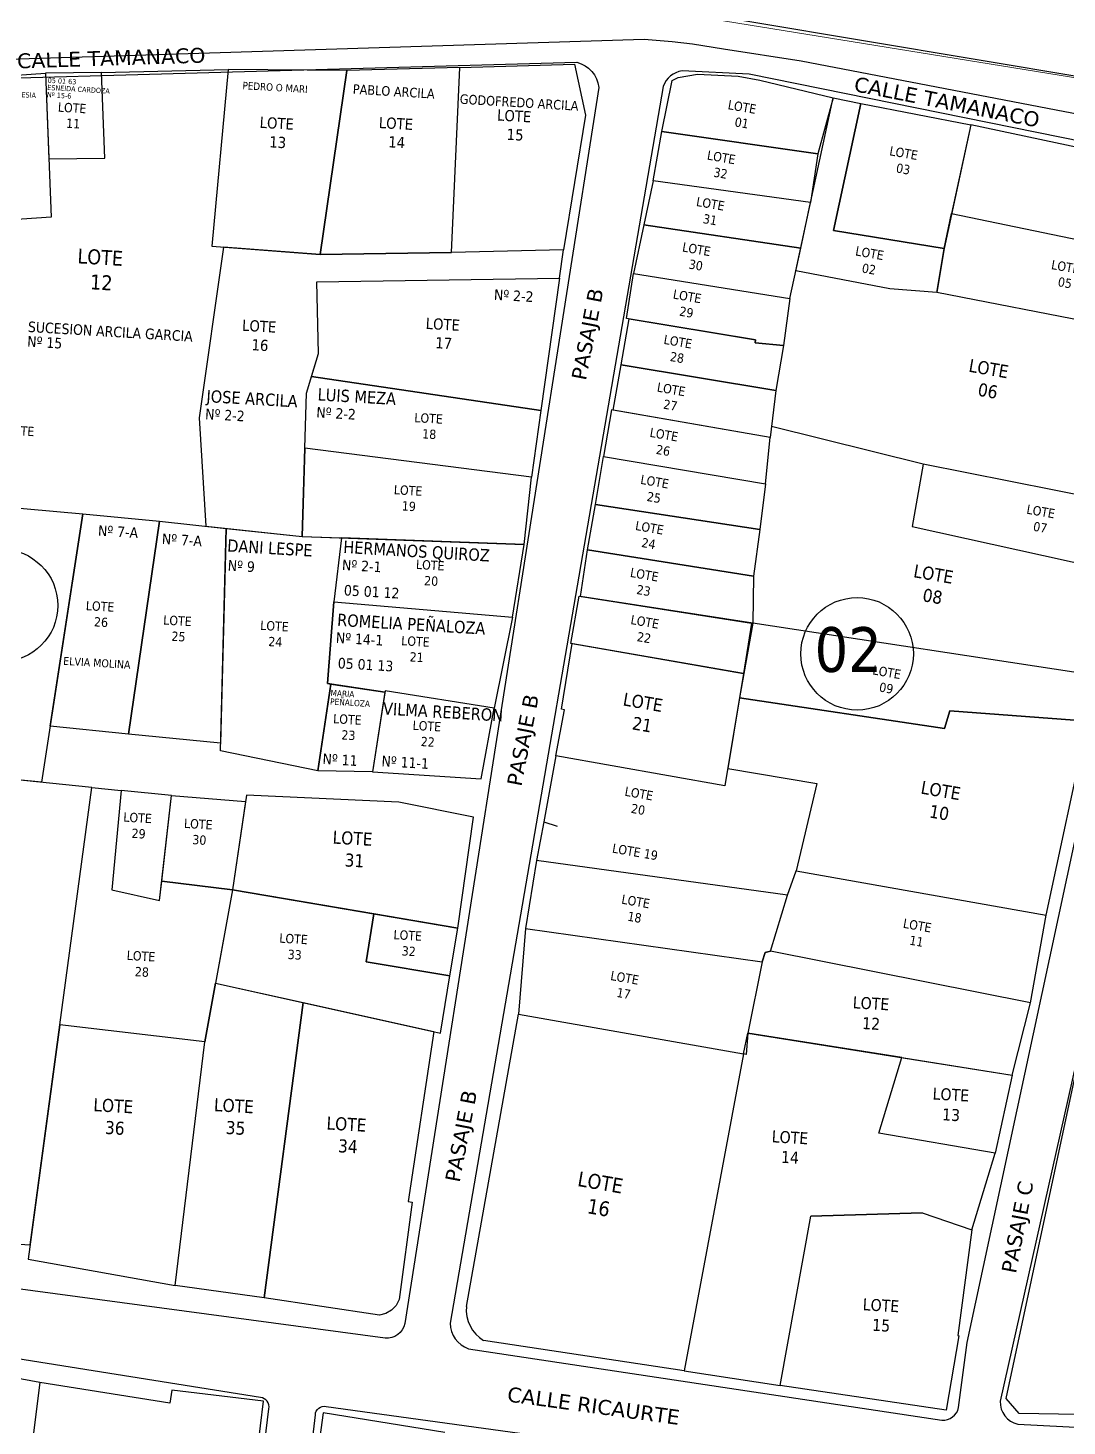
# Model space of a CAD drawing. Header units: metres. Extents: x 2 to 659295185, y -28 to 1124222152.
# Drawn here: x 660059.3 to 660198.5, y 1124897.9 to 1125085.3 of the extents above; entities that cross this region are included whole.
import ezdxf

# ---------------------------------------------------------------- set-up
doc = ezdxf.new("R2010")
doc.units = ezdxf.units.M
doc.header["$MEASUREMENT"] = 0
for name, color, linetype in [('CALLES', 1, 'CONTINUOUS'), ('MANZANA', 30, 'CONTINUOUS'), ('Numero de manzana', 6, 'CONTINUOUS'), ('PARCELA SL', 1, 'CONTINUOUS'), ('Parcelas', 140, 'CONTINUOUS'), ('texto', 255, 'CONTINUOUS')]:
    doc.layers.add(name, color=color, linetype=linetype)
doc.layers.add('GL_LIN', color=5, linetype='CONTINUOUS', lineweight=30)
doc.styles.add('ROMAN', font='verdana.ttf')
doc.styles.get("Standard").update_dxf_attribs({"font": 'tahoma.ttf'})

msp = doc.modelspace()

# ---------------------------------------------------------------- linework, layer by layer
at = {"layer": 'GL_LIN'}
msp.add_lwpolyline([(660435.0624, 1125033.3401), (660393.2461, 1125035.4836), (660376.3098, 1125038.3679), (660341.6963, 1125047.6802), (660265.2544, 1125067.8877), (660257.3994, 1125069.337), (660216.1511, 1125076.1022), (660141.3289, 1125088.6101), (660135.7665, 1125089.1263), (660128.8533, 1125089.1163), (660122.1617, 1125088.9202), (660092.3023, 1125088.2172), (660054.1882, 1125087.4483), (660015.9676, 1125087.508), (660028.6076, 1125192.9398), (660036.8756, 1125264.7481), (660051.3716, 1125391.3364), (660055.3856, 1125423.2013), (660052.9191, 1125426.7817), (660052.7364, 1125443.8889), (660275.3003, 1125419.7142), (660379.528, 1125408.2162), (660428.6754, 1125402.6733)], dxfattribs=at)
at = {"layer": 'MANZANA', "lineweight": -2}
for p, q in [((660141.8659, 1125083.7825), (660026.6055, 1125080.1732)), ((660145.593, 1125083.4725), (660141.8659, 1125083.7825)), ((660148.3307, 1125083.1526), (660145.593, 1125083.4725)), ((660152.4948, 1125082.5027), (660148.3307, 1125083.1526)), ((660162.9176, 1125080.893), (660152.4948, 1125082.5027)), ((660102.0008, 1125079.62), (660086.1015, 1125079.7704)), ((660117.1654, 1125080.0273), (660102.0008, 1125079.62)), ((660117.1654, 1125080.0273), (660132.5088, 1125080.4756)), ((660146.4381, 1125078.7052), (660149.005, 1125079.1188)), ((660149.005, 1125079.1188), (660154.4582, 1125078.8477)), ((660145.596, 1125078.2653), (660146.4381, 1125078.7052)), ((660154.4582, 1125078.8477), (660157.3748, 1125078.3427)), ((660157.3748, 1125078.3427), (660167.1927, 1125075.9721))]:
    msp.add_line(p, q, dxfattribs=at)
at = {"layer": 'MANZANA', "linetype": 'Continuous'}
for points in [[(659999.1434, 1125076.981), (660132.8284, 1125080.7279, -0.3164549), (660135.7844, 1125077.3683), (660109.7796, 1124911.6682, -0.371147), (660107.1435, 1124909.7025), (659967.771, 1124928.441, -0.34455419), (659965.225, 1124932.308), (659965.225, 1124932.308), (659997.3159, 1125075.4753, -0.27116161)], [(660144.3858, 1125077.5049), (660115.8479, 1124911.7165, 0.31255956), (660118.3054, 1124908.3124), (660181.7461, 1124898.7228, 0.36434275), (660184.0077, 1124900.4201), (660185.161, 1124909.133), (660218.5229, 1125064.4186, 0.4450844), (660216.9827, 1125066.7705), (660155.955, 1125079.115), (660146.9563, 1125079.5635, 0.28018423)], [(660191.92, 1124898.1921), (660287.556, 1124893.246), (660290.858, 1124939.005), (660264.6689, 1124936.7849), (660201.372, 1124953.849), (660189.5805, 1124901.2743, 0.36371473)]]:
    msp.add_lwpolyline(points, format="xyb", close=True, dxfattribs=at)
for points in [[(659982.2265, 1124797.6235), (660076.3227, 1124791.1757, 0.401267), (660078.5588, 1124793.0245), (660091.5635, 1124900.2675, 0.42946397), (660090.4361, 1124901.7623), (660002.637, 1124915.731), (659994.062, 1124908.745), (659980.9088, 1124799.2153, 0.37503003), (659982.2265, 1124797.6235)], [(660198.4112, 1124887.5628), (660188.479, 1124888.258), (660198.4112, 1124887.5628, -0.46628697), (660199.6052, 1124886.1761), (660191.5599, 1124784.7692, -0.40630076), (660190.2679, 1124783.6562), (660087.577, 1124790.7937, -0.29546275), (660085.3739, 1124793.45), (660097.7917, 1124899.4408, -0.47102326), (660099.2308, 1124900.5546), (660188.479, 1124888.258)]]:
    msp.add_lwpolyline(points, format="xyb", dxfattribs=at)
at = {"layer": 'Numero de manzana', "lineweight": -2}
for centre in [(660055.7302, 1125007.928), (660170.3994, 1125001.4431)]:
    msp.add_circle(centre, 7.5417, dxfattribs=at)
at = {"layer": 'PARCELA SL', "color": 1, "linetype": 'Continuous'}
for p, q in [((660069.1065, 1125079.3601), (660086.1015, 1125079.7704)), ((660167.1927, 1125075.9721), (660170.9126, 1125075.1961))]:
    msp.add_line(p, q, dxfattribs=at)
at = {"layer": 'Parcelas', "lineweight": -2}
for p, q in [((660052.7279, 1125078.6536), (660061.6071, 1125079.2614)), ((660069.1065, 1125079.3601), (660061.6071, 1125079.2614)), ((660061.6071, 1125079.2614), (660062.0647, 1125067.7705)), ((660061.6071, 1125079.2614), (660062.375, 1125059.9766)), ((660069.564, 1125067.8692), (660069.1065, 1125079.3601)), ((660086.1015, 1125079.7704), (660083.9216, 1125056.0704)), ((660102.0008, 1125079.62), (660098.4389, 1125054.9559)), ((660098.4389, 1125054.9559), (660102.0008, 1125079.62)), ((660116.0363, 1125055.253), (660117.1654, 1125080.0273)), ((660116.0363, 1125055.253), (660117.1654, 1125080.0273)), ((660132.5088, 1125080.4756), (660133.9808, 1125073.6321)), ((660218.2966, 1125070.1952), (660162.9176, 1125080.893)), ((660144.2177, 1125071.4534), (660145.596, 1125078.2653)), ((660162.1807, 1125052.7672), (660167.1927, 1125075.9721)), ((660167.1927, 1125075.9721), (660165.1427, 1125068.4463)), ((660133.9808, 1125073.6321), (660131.0325, 1125055.5915)), ((660170.9126, 1125075.1961), (660167.2566, 1125058.164)), ((660167.2566, 1125058.164), (660170.9126, 1125075.1961)), ((660170.9126, 1125075.1961), (660185.6435, 1125072.3675)), ((660185.6435, 1125072.3675), (660182.0657, 1125055.7789)), ((660185.6435, 1125072.3675), (660183.0714, 1125060.4417)), ((660216.9867, 1125065.6736), (660185.6435, 1125072.3675)), ((660143.0606, 1125064.8541), (660144.2177, 1125071.4534)), ((660144.2177, 1125071.4534), (660165.1427, 1125068.4463)), ((660165.1427, 1125068.4463), (660144.2177, 1125071.4534)), ((660062.0647, 1125067.7705), (660069.564, 1125067.8692)), ((660165.1427, 1125068.4463), (660164.1576, 1125061.9202)), ((660143.0606, 1125064.8541), (660141.8172, 1125058.923)), ((660164.1576, 1125061.9202), (660143.0606, 1125064.8541)), ((660164.1576, 1125061.9202), (660143.0606, 1125064.8541)), ((660162.8381, 1125055.8111), (660164.1576, 1125061.9202)), ((660182.0657, 1125055.7789), (660183.0714, 1125060.4417)), ((660183.0714, 1125060.4417), (660215.6824, 1125053.703)), ((660183.0714, 1125060.4417), (660215.6824, 1125053.703)), ((660062.375, 1125059.9766), (660053.5957, 1125059.3732)), ((660141.8172, 1125058.923), (660140.4491, 1125052.4255)), ((660162.8381, 1125055.8111), (660141.8172, 1125058.923)), ((660141.8172, 1125058.923), (660162.8381, 1125055.8111)), ((660167.2566, 1125058.164), (660182.0657, 1125055.7789)), ((660182.0657, 1125055.7789), (660167.2566, 1125058.164)), ((660085.477, 1125055.951), (660082.2253, 1125033.0911)), ((660083.9216, 1125056.0704), (660098.4389, 1125054.9559)), ((660098.4389, 1125054.9559), (660085.4701, 1125055.9515)), ((660116.0363, 1125055.253), (660098.4389, 1125054.9559)), ((660098.4389, 1125054.9559), (660116.0363, 1125055.253)), ((660131.0325, 1125055.5915), (660116.0363, 1125055.253)), ((660131.0325, 1125055.5915), (660116.0363, 1125055.253)), ((660130.5315, 1125051.7742), (660131.0325, 1125055.5915)), ((660161.3814, 1125049.0666), (660162.8381, 1125055.8111)), ((660181.0821, 1125049.8601), (660182.0657, 1125055.7789)), ((660182.0657, 1125055.7789), (660181.0821, 1125049.8601)), ((660097.9851, 1125051.2945), (660130.5315, 1125051.7742)), ((660097.9851, 1125051.2945), (660130.5315, 1125051.7742)), ((660098.231, 1125041.6976), (660097.9851, 1125051.2945)), ((660098.231, 1125041.6976), (660097.9851, 1125051.2945)), ((660130.5315, 1125051.7742), (660128.0156, 1125034.0721)), ((660139.4849, 1125046.4021), (660140.4491, 1125052.4255)), ((660140.4491, 1125052.4255), (660161.3814, 1125049.0666)), ((660140.4491, 1125052.4255), (660161.3814, 1125049.0666)), ((660174.8011, 1125050.3494), (660162.1807, 1125052.7672)), ((660181.0821, 1125049.8601), (660174.8011, 1125050.3494)), ((660213.2858, 1125043.6343), (660181.0821, 1125049.8601)), ((660161.3814, 1125049.0666), (660160.5353, 1125042.7833)), ((660138.7756, 1125040.1845), (660139.8401, 1125046.3432)), ((660156.798, 1125043.5282), (660139.4849, 1125046.4021)), ((660139.8401, 1125046.3432), (660156.798, 1125043.5282)), ((660156.798, 1125043.5282), (660156.7198, 1125043.1156)), ((660156.7198, 1125043.1156), (660156.798, 1125043.5282)), ((660096.5836, 1125036.3977), (660098.231, 1125041.6976)), ((660097.2663, 1125038.5941), (660098.231, 1125041.6976)), ((660156.7198, 1125043.1156), (660160.5353, 1125042.7833)), ((660160.5353, 1125042.7833), (660156.7198, 1125043.1156)), ((660160.5353, 1125042.7833), (660159.4884, 1125036.7231)), ((660137.6929, 1125034.1204), (660138.7756, 1125040.1845)), ((660138.7756, 1125040.1845), (660159.4884, 1125036.7231)), ((660159.4884, 1125036.7231), (660138.7756, 1125040.1845)), ((660096.5836, 1125036.3977), (660097.2663, 1125038.5941)), ((660097.2663, 1125038.5941), (660128.0156, 1125034.0721)), ((660128.0156, 1125034.0721), (660097.2663, 1125038.5941)), ((660096.0441, 1125017.1553), (660096.5836, 1125036.3977)), ((660096.376, 1125028.9907), (660096.5836, 1125036.3977)), ((660159.4884, 1125036.7231), (660158.7331, 1125030.4383)), ((660137.4959, 1125034.1549), (660136.4314, 1125027.8745)), ((660158.7331, 1125030.4383), (660137.4959, 1125034.1549)), ((660082.2253, 1125033.0911), (660083.1179, 1125018.5385)), ((660128.0156, 1125034.0721), (660126.7505, 1125025.1211)), ((660158.7331, 1125030.4383), (660137.6929, 1125034.1204)), ((660158.1254, 1125024.2179), (660158.7331, 1125030.4383)), ((660179.2618, 1125026.849), (660158.9092, 1125031.9035)), ((660096.376, 1125028.9907), (660096.0441, 1125017.1553)), ((660126.7505, 1125025.1211), (660096.376, 1125028.9907)), ((660126.7505, 1125025.1211), (660096.376, 1125028.9907)), ((660135.345, 1125021.476), (660136.4314, 1125027.8745)), ((660136.4314, 1125027.8745), (660158.1254, 1125024.2179)), ((660136.4314, 1125027.8745), (660158.1254, 1125024.2179)), ((660179.2618, 1125026.849), (660177.7983, 1125018.5267)), ((660208.1869, 1125021.104), (660179.2618, 1125026.849)), ((660125.7759, 1125016.1136), (660126.7505, 1125025.1211)), ((660158.1254, 1125024.2179), (660157.3669, 1125018.0947)), ((660053.176, 1125021.4149), (660066.6209, 1125020.1964)), ((660134.2839, 1125015.3675), (660135.345, 1125021.476)), ((660135.345, 1125021.476), (660157.3669, 1125018.0947)), ((660157.3669, 1125018.0947), (660135.345, 1125021.476)), ((660066.6209, 1125020.1964), (660061.0765, 1124984.2212)), ((660062.2341, 1124991.7325), (660066.6209, 1125020.1964)), ((660066.6209, 1125020.1964), (660076.9031, 1125019.2035)), ((660072.7321, 1124990.6869), (660076.9031, 1125019.2035)), ((660076.9031, 1125019.2035), (660072.7321, 1124990.6869)), ((660076.9031, 1125019.2035), (660085.852, 1125018.2459)), ((660083.1179, 1125018.5385), (660096.0441, 1125017.1553)), ((660085.0646, 1124988.4563), (660085.852, 1125018.2459)), ((660085.852, 1125018.2459), (660085.091, 1124989.456)), ((660085.852, 1125018.2459), (660096.0441, 1125017.1553)), ((660157.3669, 1125018.0947), (660156.5078, 1125011.8536)), ((660177.7983, 1125018.5267), (660206.232, 1125012.196)), ((660096.0441, 1125017.1553), (660101.2909, 1125016.9715)), ((660096.0441, 1125017.1553), (660125.7759, 1125016.1136)), ((660101.2909, 1125016.9715), (660100.2672, 1125008.4326)), ((660101.2909, 1125016.9715), (660100.2672, 1125008.4326)), ((660125.7759, 1125016.1136), (660101.2909, 1125016.9715)), ((660124.2282, 1125006.3657), (660125.7759, 1125016.1136)), ((660133.3428, 1125009.1382), (660134.2839, 1125015.3675)), ((660134.2839, 1125015.3675), (660156.5078, 1125011.8536)), ((660156.5078, 1125011.8536), (660134.2839, 1125015.3675)), ((660156.5078, 1125011.8536), (660156.414, 1125005.5349)), ((660100.2672, 1125008.4326), (660099.4242, 1124997.465)), ((660099.4242, 1124997.465), (660100.2672, 1125008.4326)), ((660100.2672, 1125008.4326), (660124.2282, 1125006.3657)), ((660100.2672, 1125008.4326), (660124.2282, 1125006.3657)), ((660132.0241, 1125002.8475), (660133.1353, 1125009.1706)), ((660133.1353, 1125009.1706), (660156.2549, 1125005.5587)), ((660156.414, 1125005.5349), (660133.3428, 1125009.1382)), ((660124.2282, 1125006.3657), (660121.778, 1124994.1388)), ((660156.414, 1125005.5349), (660154.6243, 1124995.5439)), ((660156.2549, 1125005.5587), (660155.1673, 1124998.8259)), ((660202.9686, 1124998.4544), (660156.414, 1125005.5349)), ((660130.7674, 1124994.0327), (660132.231, 1125002.8116)), ((660155.1673, 1124998.8259), (660132.0241, 1125002.8475)), ((660132.231, 1125002.8116), (660155.1673, 1124998.8259)), ((660155.1673, 1124998.8259), (660152.6699, 1124983.7312)), ((660099.8789, 1124997.3958), (660098.1086, 1124985.7799)), ((660098.1086, 1124985.7799), (660099.8789, 1124997.3958)), ((660099.4242, 1124997.465), (660099.8789, 1124997.3958)), ((660107.1058, 1124996.2966), (660099.4242, 1124997.465)), ((660099.8789, 1124997.3958), (660107.1058, 1124996.2966)), ((660107.1363, 1124996.4942), (660105.4569, 1124985.6232)), ((660107.1058, 1124996.2966), (660105.4569, 1124985.6232)), ((660107.1363, 1124996.4942), (660107.1058, 1124996.2966)), ((660121.778, 1124994.1388), (660107.1363, 1124996.4942)), ((660121.778, 1124994.1388), (660107.1363, 1124996.4942)), ((660154.6243, 1124995.5439), (660153.0573, 1124986.0727)), ((660154.6243, 1124995.5439), (660182.0989, 1124991.4357)), ((660182.0989, 1124991.4357), (660154.6243, 1124995.5439)), ((660120.0277, 1124984.6997), (660121.778, 1124994.1388)), ((660130.0279, 1124987.7737), (660131.1786, 1124993.9474)), ((660131.1786, 1124993.9474), (660130.7674, 1124994.0327)), ((660182.0989, 1124991.4357), (660182.8363, 1124993.8245)), ((660182.8363, 1124993.8245), (660182.0989, 1124991.4357)), ((660182.8363, 1124993.8245), (660201.3234, 1124992.4248)), ((660201.3234, 1124992.4248), (660182.8363, 1124993.8245)), ((660072.7321, 1124990.6869), (660062.2341, 1124991.7325)), ((660195.7486, 1124966.4155), (660201.3234, 1124992.4248)), ((660085.091, 1124989.456), (660072.7321, 1124990.6869)), ((660098.1086, 1124985.7799), (660085.0646, 1124988.4563)), ((660130.0279, 1124987.7737), (660128.4192, 1124978.939)), ((660152.6699, 1124983.7312), (660130.0279, 1124987.7737)), ((660067.8417, 1124983.5342), (660047.944, 1124985.5546)), ((660061.0765, 1124984.2212), (660047.944, 1124985.5546)), ((660105.4569, 1124985.6232), (660098.1086, 1124985.7799)), ((660105.4569, 1124985.6232), (660120.0277, 1124984.6997)), ((660153.0573, 1124986.0727), (660165.0127, 1124984.0824)), ((660165.0127, 1124984.0824), (660162.2376, 1124972.3357)), ((660059.5768, 1124922.2389), (660067.8417, 1124983.5342)), ((660063.5522, 1124951.7221), (660067.8417, 1124983.5342)), ((660067.8417, 1124983.5342), (660071.7712, 1124983.1329)), ((660071.7712, 1124983.1329), (660070.5153, 1124969.7919)), ((660071.7712, 1124983.1329), (660070.5153, 1124969.7919)), ((660078.506, 1124982.443), (660071.7712, 1124983.1329)), ((660076.9076, 1124968.3634), (660078.506, 1124982.443)), ((660077.2043, 1124970.9767), (660078.506, 1124982.443)), ((660078.506, 1124982.443), (660088.4227, 1124981.6295)), ((660088.5523, 1124982.51), (660086.6848, 1124969.8268)), ((660108.9803, 1124981.5606), (660088.5523, 1124982.51)), ((660088.4227, 1124981.6295), (660086.6848, 1124969.8268)), ((660118.9763, 1124979.5311), (660108.9803, 1124981.5606)), ((660116.8691, 1124964.6799), (660118.9763, 1124979.5311)), ((660128.4192, 1124978.939), (660127.4257, 1124973.7329)), ((660128.4192, 1124978.939), (660130.2014, 1124978.3661)), ((660127.4257, 1124973.7329), (660125.9378, 1124964.6439)), ((660161.0558, 1124969.083), (660127.4257, 1124973.7329)), ((660161.0558, 1124969.083), (660162.2376, 1124972.3357)), ((660162.2376, 1124972.3357), (660195.7486, 1124966.4155)), ((660076.9076, 1124968.3634), (660077.2043, 1124970.9767)), ((660086.6848, 1124969.8268), (660077.2043, 1124970.9767)), ((660077.2043, 1124970.9767), (660086.6848, 1124969.8268)), ((660070.5153, 1124969.7919), (660076.9076, 1124968.3634)), ((660070.5153, 1124969.7919), (660076.9076, 1124968.3634)), ((660086.6848, 1124969.8268), (660082.9764, 1124949.421)), ((660086.6848, 1124969.8268), (660084.4095, 1124957.2916)), ((660086.6848, 1124969.8268), (660116.8691, 1124964.6799)), ((660105.6313, 1124966.5961), (660086.6848, 1124969.8268)), ((660158.779, 1124961.5808), (660161.0558, 1124969.083)), ((660105.6313, 1124966.5961), (660104.5812, 1124960.1815)), ((660104.5812, 1124960.1815), (660105.6313, 1124966.5961)), ((660116.8691, 1124964.6799), (660105.6313, 1124966.5961)), ((660193.6472, 1124954.6517), (660195.7486, 1124966.4155)), ((660115.819, 1124958.2653), (660116.8691, 1124964.6799)), ((660125.9417, 1124964.6433), (660125.0238, 1124953.1644)), ((660125.9378, 1124964.6439), (660157.6849, 1124960.1753)), ((660158.0786, 1124961.4142), (660157.6849, 1124960.1753)), ((660157.6849, 1124960.1753), (660158.0786, 1124961.4142)), ((660158.779, 1124961.5808), (660158.0786, 1124961.4142)), ((660158.0786, 1124961.4142), (660158.779, 1124961.5808)), ((660193.6472, 1124954.6517), (660158.779, 1124961.5808)), ((660104.5812, 1124960.1815), (660115.819, 1124958.2653)), ((660115.819, 1124958.2653), (660104.5812, 1124960.1815)), ((660157.6849, 1124960.1753), (660155.7755, 1124950.614)), ((660114.567, 1124950.6171), (660115.819, 1124958.2653)), ((660082.9764, 1124949.421), (660084.4068, 1124957.2921)), ((660084.4068, 1124957.2921), (660114.567, 1124950.6171)), ((660084.4068, 1124957.2921), (660096.1624, 1124954.6903)), ((660090.9193, 1124915.1363), (660096.1624, 1124954.6903)), ((660096.1624, 1124954.6903), (660090.9193, 1124915.1363)), ((660096.1624, 1124954.6903), (660113.6883, 1124950.8115)), ((660191.1899, 1124944.979), (660193.6472, 1124954.6517)), ((660063.5522, 1124951.7221), (660059.3176, 1124920.3163)), ((660082.9764, 1124949.421), (660063.5522, 1124951.7221)), ((660082.9764, 1124949.421), (660063.5522, 1124951.7221)), ((660118.0331, 1124913.9527), (660125.0238, 1124953.1644)), ((660125.0238, 1124953.1644), (660155.1527, 1124947.8156)), ((660113.6774, 1124950.8111), (660110.2477, 1124928.0177)), ((660155.1527, 1124947.8156), (660155.7755, 1124950.614)), ((660155.7755, 1124950.614), (660155.5473, 1124947.7502)), ((660176.3763, 1124947.3361), (660155.7755, 1124950.614)), ((660155.7755, 1124950.614), (660191.1899, 1124944.979)), ((660190.3601, 1124901.6132), (660200.7199, 1124949.8533)), ((660079.0011, 1124916.7721), (660082.9764, 1124949.421)), ((660079.0011, 1124916.7721), (660082.9764, 1124949.421)), ((660155.1527, 1124947.8156), (660147.2308, 1124905.3482)), ((660155.1527, 1124947.8156), (660147.2308, 1124905.3482)), ((660155.5473, 1124947.7502), (660155.1527, 1124947.8156)), ((660173.3126, 1124937.1885), (660176.3763, 1124947.3361)), ((660173.3126, 1124937.1885), (660176.3763, 1124947.3361)), ((660176.3763, 1124947.3361), (660191.1899, 1124944.979)), ((660191.1899, 1124944.979), (660188.8872, 1124934.5297)), ((660188.8872, 1124934.5297), (660173.3126, 1124937.1885)), ((660188.8872, 1124934.5297), (660173.3126, 1124937.1885)), ((660185.7831, 1124924.2585), (660188.8872, 1124934.5297)), ((660110.785, 1124927.9635), (660109.0121, 1124914.8831)), ((660110.2477, 1124928.0177), (660110.785, 1124927.9635)), ((660160.0807, 1124903.3781), (660164.2153, 1124926.0543)), ((660160.0807, 1124903.3781), (660164.2153, 1124926.0543)), ((660179.1078, 1124926.5263), (660164.2153, 1124926.0543)), ((660164.2153, 1124926.0543), (660179.1078, 1124926.5263)), ((660164.2153, 1124926.0543), (660179.1078, 1124926.5263)), ((660179.1078, 1124926.5263), (660185.7831, 1124924.2585)), ((660179.1078, 1124926.5263), (660185.7831, 1124924.2585)), ((660185.7831, 1124924.2585), (660183.9165, 1124910.0808)), ((660038.8818, 1124923.4422), (660059.5768, 1124922.2389)), ((660059.3176, 1124920.3163), (660079.0011, 1124916.7721)), ((660090.9193, 1124915.1363), (660079.0011, 1124916.7721)), ((660106.3932, 1124912.7951), (660090.9193, 1124915.1363)), ((660109.0121, 1124914.8831), (660108.6255, 1124914.0925)), ((660107.2426, 1124913.0253), (660106.3932, 1124912.7951)), ((660107.9996, 1124913.474), (660107.2426, 1124913.0253)), ((660108.6255, 1124914.0925), (660107.9996, 1124913.474)), ((660147.2308, 1124905.3482), (660120.3379, 1124909.4241)), ((660184.0261, 1124910.032), (660182.3284, 1124900.0858)), ((660183.9165, 1124910.0808), (660184.0261, 1124910.032)), ((660147.2308, 1124905.3482), (660160.0807, 1124903.3781)), ((660060.8496, 1124903.776), (660055.5566, 1124904.7396)), ((660060.8496, 1124903.776), (660057.5818, 1124877.3531)), ((660078.2804, 1124901.0028), (660060.8496, 1124903.776)), ((660182.3284, 1124900.0858), (660160.0807, 1124903.3781)), ((660078.5569, 1124902.7409), (660078.2804, 1124901.0028)), ((660090.8318, 1124901.2926), (660078.5569, 1124902.7409)), ((660090.0473, 1124894.6588), (660090.8318, 1124901.2926)), ((660192.1399, 1124899.6094), (660190.3601, 1124901.6132)), ((660098.8294, 1124899.7311), (660098.373, 1124896.4426)), ((660115.1453, 1124897.0793), (660098.8294, 1124899.7311)), ((660229.6655, 1124899.04), (660192.1399, 1124899.6094))]:
    msp.add_line(p, q, dxfattribs=at)
msp.add_arc((660122.775, 1124913.5153), 4.762, 174.729653, 239.217938, dxfattribs=at)
at = {"layer": 'texto', "lineweight": 0}
msp.add_lwpolyline([(660435, 1125033), (660393, 1125035), (660377, 1125038), (660342, 1125047), (660265, 1125068), (660258, 1125069), (660216, 1125076), (660142, 1125088), (660136, 1125089), (660129, 1125089), (660122, 1125089), (660093, 1125088), (660054, 1125087), (660016, 1125087), (660029, 1125193), (660037, 1125265), (660051, 1125391), (660055, 1125423), (660053, 1125427), (660053, 1125444)], dxfattribs=at)

# ---------------------------------------------------------------- texts
at = {"layer": 'CALLES', "color": 0, "style": 'ROMAN'}
for s, rotation, p in [('CALLE TAMANACO', 1.804905, (660057.8394, 1125079.8983)), ('CALLE TAMANACO', 348.808963, (660169.8612, 1125076.8819)), ('PASAJE B', 79.090605, (660134.0487, 1125037.9897)), ('PASAJE B', 79.090605, (660125.4014, 1124983.5781)), ('PASAJE B', 79.090605, (660117.1148, 1124930.502)), ('PASAJE C', 79.090605, (660191.6802, 1124918.2927)), ('CALLE RICAURTE', 352.196801, (660123.4076, 1124901.248))]:
    msp.add_text(s, height=2, rotation=rotation, dxfattribs=at).set_placement(p)
at = {"layer": 'Numero de manzana', "lineweight": -2}
msp.add_text('02', height=6, dxfattribs=at).set_placement((660164.7023, 1124999.0222))
at = {"layer": 'Parcelas', "lineweight": -2}
for s, height, rotation, p in [('ESNEIDA CARDOZA', 0.7, 356.605248, (660061.8368, 1125077.0202)), ('05 01 63', 0.7, 356.605248, (660061.8981, 1125077.9843)), ('PEDRO O MARI', 0.995084, 356.605248, (660088.0052, 1125077.1294)), ('PABLO ARCILA', 1.284477, 356.605248, (660102.7766, 1125076.512)), ('ARCILA NEMESIA', 0.7, 356.605248, (660053.061, 1125076.3722)), ('Nº 15-6', 0.7, 356.605248, (660061.7895, 1125076.0492)), ('GODOFREDO ARCILA', 1.284477, 356.605248, (660117.1191, 1125075.1793)), ('LOTE', 1.25, 350.145993, (660153.0024, 1125074.4573)), ('LOTE', 1.25, 356.605248, (660063.2549, 1125074.111)), ('LOTE', 1.5, 356.605248, (660122.1141, 1125072.9314)), ('11', 1.25, 356.605248, (660064.3536, 1125071.9555)), ('LOTE', 1.5, 356.605248, (660090.2911, 1125071.9476)), ('LOTE', 1.5, 356.605248, (660106.2638, 1125071.9205)), ('15', 1.5, 356.605248, (660123.4013, 1125070.3466)), ('01', 1.25, 350.145993, (660153.9114, 1125072.1584)), ('13', 1.5, 356.605248, (660091.5802, 1125069.3355)), ('14', 1.5, 356.605248, (660107.5244, 1125069.3373)), ('LOTE', 1.25, 350.145993, (660150.2166, 1125067.7023)), ('LOTE', 1.25, 350.145993, (660174.6626, 1125068.2751)), ('32', 1.25, 350.145993, (660151.0752, 1125065.4122)), ('03', 1.25, 350.145993, (660175.5489, 1125065.9802)), ('LOTE', 1.25, 350.145993, (660148.7642, 1125061.4839)), ('31', 1.25, 350.145993, (660149.6616, 1125059.1871)), ('LOTE', 2, 356.605248, (660065.8606, 1125053.7887)), ('LOTE', 1.25, 350.145993, (660146.8942, 1125055.3857)), ('LOTE', 1.25, 350.145993, (660170.095, 1125054.856)), ('30', 1.25, 350.145993, (660147.7569, 1125053.0949)), ('02', 1.25, 350.145993, (660170.9652, 1125052.5639)), ('LOTE', 1.25, 350.145993, (660196.3477, 1125053.0257)), ('12', 2, 356.605248, (660067.5534, 1125050.3101)), ('05', 1.25, 350.145993, (660197.2311, 1125050.7314)), ('Nº 2-2', 1.41591, 356.605248, (660121.6943, 1125048.8997)), ('LOTE', 1.25, 350.145993, (660145.6485, 1125049.0736)), ('29', 1.25, 350.145993, (660146.5017, 1125046.7844)), ('SUCESION ARCILA GARCIA', 1.415909, 356.605248, (660059.2368, 1125044.5918)), ('LOTE', 1.5, 356.605248, (660087.9353, 1125044.7513)), ('LOTE', 1.5, 356.605248, (660112.5454, 1125044.9981)), ('Nº 15', 1.41591, 356.605248, (660059.1411, 1125042.6279)), ('16', 1.5, 356.605248, (660089.206, 1125042.1432)), ('17', 1.5, 356.605248, (660113.8322, 1125042.4134)), ('LOTE', 1.25, 350.145993, (660144.4041, 1125042.9967)), ('28', 1.25, 350.145993, (660145.2424, 1125040.7076)), ('LOTE', 1.75, 350.145993, (660185.2632, 1125039.2693)), ('JOSE ARCILA', 1.650278, 356.605248, (660083.1572, 1125035.1849)), ('LUIS MEZA', 1.65028, 356.605248, (660098.0561, 1125035.4167)), ('LOTE', 1.25, 350.145993, (660143.5013, 1125036.6075)), ('06', 1.75, 350.145993, (660186.4826, 1125036.0602)), ('Nº 2-2', 1.41591, 356.605248, (660082.9888, 1125032.9016)), ('Nº 2-2', 1.41591, 356.605248, (660097.8876, 1125033.1334)), ('27', 1.25, 350.145993, (660144.3543, 1125034.3201)), ('LOTE', 1.25, 356.605248, (660111.0272, 1125032.5033)), ('LOTE', 1.25, 356.605248, (660056.2775, 1125030.8317)), ('18', 1.25, 356.605248, (660112.0838, 1125030.3251)), ('LOTE', 1.25, 350.145993, (660142.5352, 1125030.5402)), ('26', 1.25, 350.145993, (660143.3763, 1125028.2548)), ('LOTE', 1.25, 350.145993, (660141.2901, 1125024.2358)), ('LOTE', 1.25, 356.605248, (660108.2808, 1125022.8434)), ('25', 1.25, 350.145993, (660142.1436, 1125021.9483)), ('19', 1.25, 356.605248, (660109.3522, 1125020.6668)), ('LOTE', 1.25, 350.145993, (660193.0383, 1125020.2413)), ('LOTE', 1.25, 350.145993, (660140.5965, 1125018.0597)), ('07', 1.25, 350.145993, (660193.9212, 1125017.9469)), ('Nº 7-A', 1.41591, 356.605248, (660068.6256, 1125017.2813)), ('Nº 7-A', 1.41591, 356.605248, (660077.1859, 1125016.1669)), ('DANI LESPE', 1.65028, 356.605248, (660085.9412, 1125015.15)), ('HERMANOS QUIROZ', 1.650278, 356.605248, (660101.4976, 1125014.9666)), ('24', 1.25, 350.145993, (660141.4281, 1125015.776)), ('Nº 9', 1.41591, 356.605248, (660086.0143, 1125012.6075)), ('Nº 2-1', 1.41591, 356.605248, (660101.3291, 1125012.6832)), ('LOTE', 1.25, 356.605248, (660111.247, 1125012.8263)), ('20', 1.25, 356.605248, (660112.3431, 1125010.6482)), ('LOTE', 1.25, 350.145993, (660139.9069, 1125011.7693)), ('LOTE', 1.75, 350.145993, (660177.8613, 1125011.7275)), ('05 01 12', 1.41688, 356.605248, (660101.5839, 1125009.285)), ('23', 1.25, 350.145993, (660140.763, 1125009.4797)), ('08', 1.75, 350.145993, (660179.0771, 1125008.5154)), ('LOTE', 1.25, 356.605248, (660067.0013, 1125007.3057)), ('26', 1.25, 356.605248, (660068.0941, 1125005.1294)), ('LOTE', 1.25, 356.605248, (660077.3696, 1125005.3746)), ('ROMELIA PEÑALOZA', 1.650278, 356.605248, (660100.6775, 1125005.1968)), ('LOTE', 1.25, 350.145993, (660139.9737, 1125005.4501)), ('25', 1.25, 356.605248, (660078.475, 1125003.1976)), ('LOTE', 1.25, 356.605248, (660090.3733, 1125004.6611)), ('Nº 14-1', 1.41591, 356.605248, (660100.5091, 1125002.9135)), ('22', 1.25, 350.145993, (660140.814, 1125003.1649)), ('24', 1.25, 356.605248, (660091.4565, 1125002.4854)), ('LOTE', 1.25, 356.605248, (660109.2689, 1125002.6072)), ('ELVIA MOLINA', 1.077579, 356.605248, (660063.9691, 1124999.965)), ('05 01 13', 1.41688, 356.605248, (660100.7638, 1124999.5152)), ('21', 1.25, 356.605248, (660110.4003, 1125000.4287)), ('LOTE', 1.25, 350.145993, (660172.4009, 1124998.7002)), ('09', 1.25, 350.145993, (660173.2843, 1124996.4058)), ('PEÑALOZA', 0.84294, 356.605248, (660099.7458, 1124994.6368)), ('MARIA', 0.84294, 356.605248, (660099.7986, 1124995.7837)), ('VILMA REBERON', 1.650278, 356.605248, (660106.8211, 1124993.3119)), ('LOTE', 1.75, 350.145993, (660138.9228, 1124994.543)), ('LOTE', 1.25, 356.605248, (660100.1439, 1124992.1532)), ('21', 1.75, 350.145993, (660140.1535, 1124991.3343)), ('23', 1.25, 356.605248, (660101.2521, 1124989.9744)), ('LOTE', 1.25, 356.605248, (660110.7984, 1124991.2615)), ('22', 1.25, 356.605248, (660111.8904, 1124989.0853)), ('Nº 11', 1.41591, 356.605248, (660098.7216, 1124986.6809)), ('Nº 11-1', 1.41591, 356.605248, (660106.623, 1124986.3806)), ('LOTE', 1.25, 350.145993, (660139.1781, 1124982.4312)), ('LOTE', 1.75, 350.145993, (660178.8387, 1124982.7233)), ('LOTE', 1.25, 356.605248, (660072.0252, 1124978.9622)), ('20', 1.25, 350.145993, (660140.0222, 1124980.1436)), ('10', 1.75, 350.145993, (660179.9735, 1124979.5289)), ('29', 1.25, 356.605248, (660073.1305, 1124976.7836)), ('LOTE', 1.25, 356.605248, (660080.1566, 1124978.1183)), ('30', 1.25, 356.605248, (660081.2716, 1124975.9391)), ('LOTE', 1.75, 356.605248, (660100.0606, 1124976.0127)), ('31', 1.75, 356.605248, (660101.6708, 1124972.9589)), ('LOTE 19', 1.25, 350.145993, (660137.5046, 1124974.816)), ('LOTE', 1.25, 350.145993, (660138.7463, 1124967.9714)), ('18', 1.25, 350.145993, (660139.5511, 1124965.6881)), ('LOTE', 1.25, 350.145993, (660176.4862, 1124964.7373)), ('LOTE', 1.25, 356.605248, (660092.9306, 1124962.7339)), ('LOTE', 1.25, 356.605248, (660108.2336, 1124963.2043)), ('11', 1.25, 350.145993, (660177.3354, 1124962.4719)), ('LOTE', 1.25, 356.605248, (660072.4792, 1124960.4271)), ('33', 1.25, 356.605248, (660094.0577, 1124960.554)), ('32', 1.25, 356.605248, (660109.3444, 1124961.0253)), ('28', 1.25, 356.605248, (660073.5697, 1124958.2469)), ('LOTE', 1.25, 350.145993, (660137.2685, 1124957.7341)), ('17', 1.25, 350.145993, (660138.0917, 1124955.4732)), ('LOTE', 1.6, 356.605248, (660169.782, 1124953.9407)), ('12', 1.6, 356.605248, (660171.0413, 1124951.1612)), ('LOTE', 1.6, 356.605248, (660180.4844, 1124941.7154)), ('LOTE', 1.75, 356.605248, (660067.9925, 1124940.1581)), ('LOTE', 1.75, 356.605248, (660084.1616, 1124940.1581)), ('13', 1.6, 356.605248, (660181.755, 1124938.9353)), ('36', 1.75, 356.605248, (660069.5487, 1124937.1075)), ('35', 1.75, 356.605248, (660085.7354, 1124937.1064)), ('LOTE', 1.75, 356.605248, (660099.2461, 1124937.6958)), ('LOTE', 1.6, 356.605248, (660158.9226, 1124935.9796)), ('34', 1.75, 356.605248, (660100.7889, 1124934.646)), ('14', 1.6, 356.605248, (660160.1653, 1124933.2292)), ('LOTE', 2, 350.145993, (660132.8241, 1124930.1308)), ('16', 2, 350.145993, (660134.1164, 1124926.4849)), ('LOTE', 1.6, 356.605248, (660171.1177, 1124913.4718)), ('15', 1.6, 356.605248, (660172.3851, 1124910.7199))]:
    msp.add_text(s, height=height, rotation=rotation, dxfattribs=at).set_placement(p)

doc.saveas('drawing.dxf')
